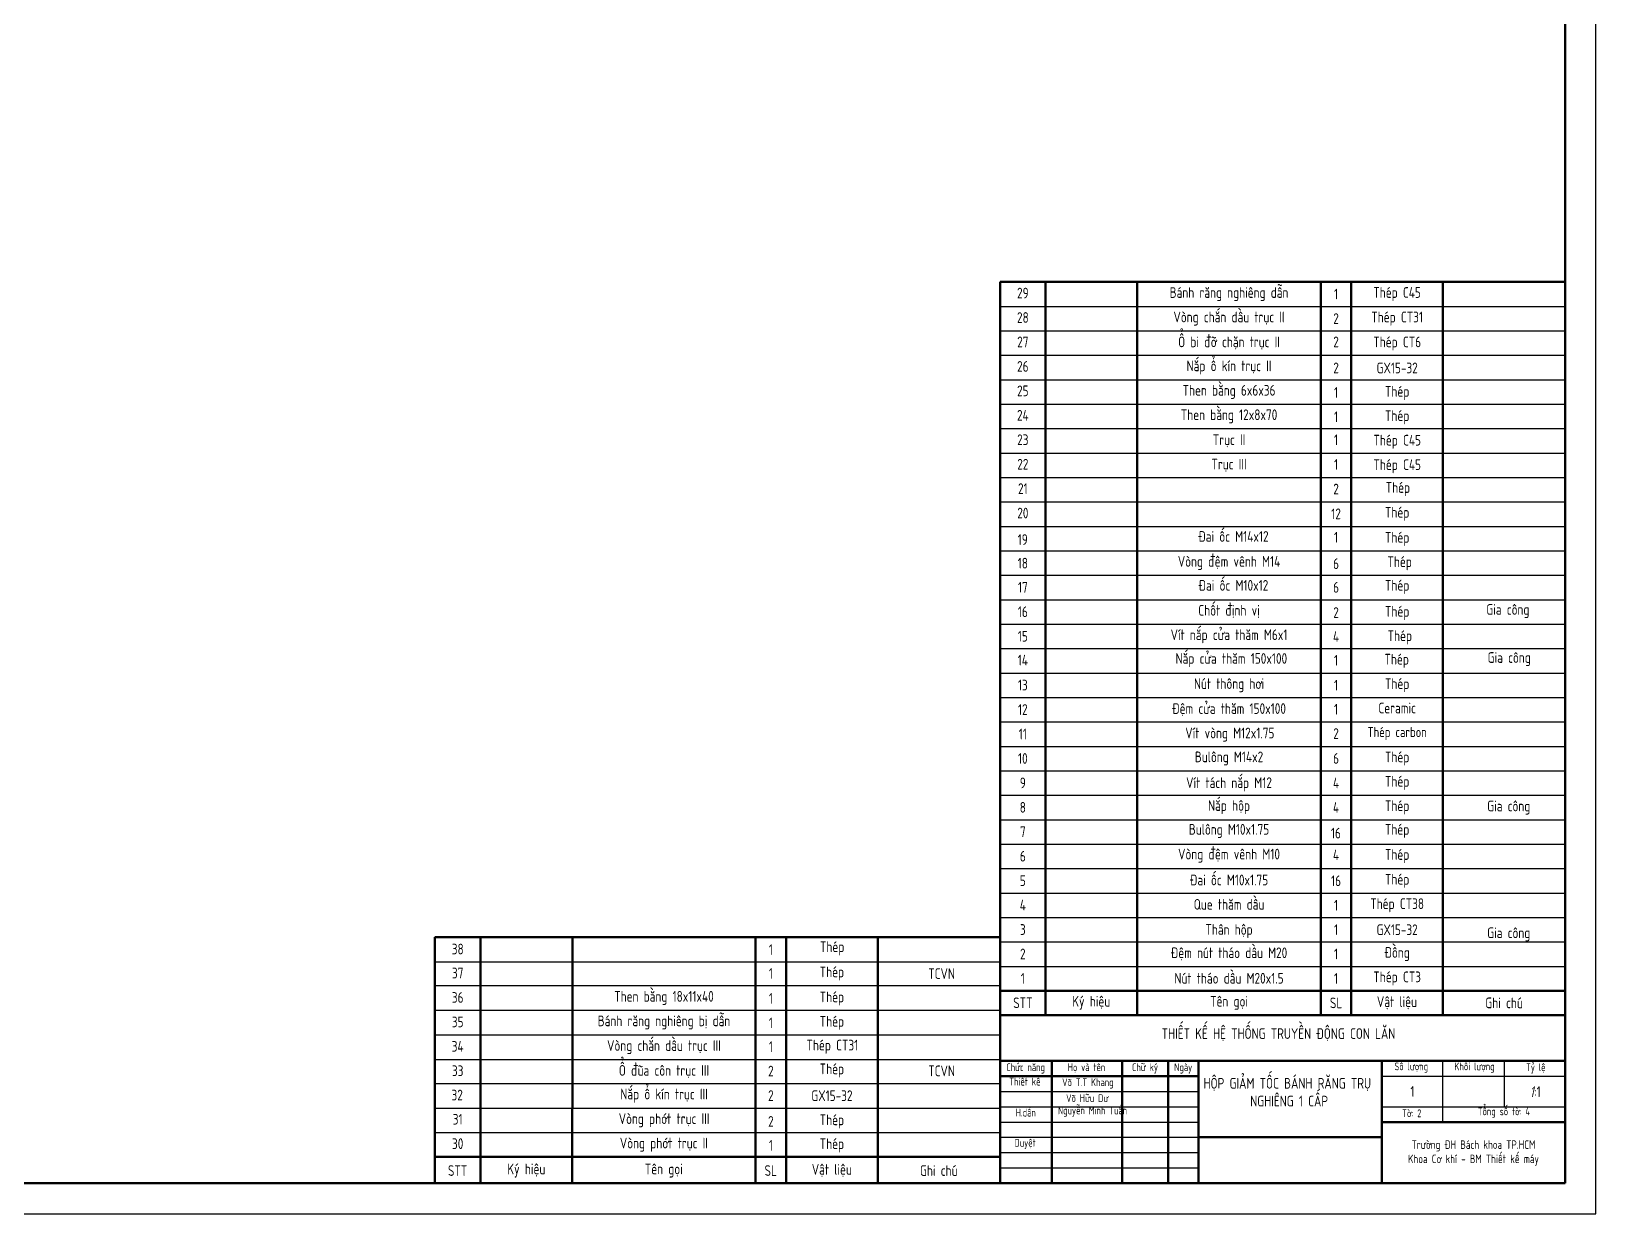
# Model space of a CAD drawing. Header units: millimetres. Extents: x -11122 to -2883, y -3177 to -1688.
# Drawn here: x -9056 to -8544, y -3177 to -2790 of the extents above; entities that cross this region are included whole.
import ezdxf

# ---------------------------------------------------------------- set-up
doc = ezdxf.new("R2010")
doc.units = ezdxf.units.MM
doc.header["$LTSCALE"] = 0.5
for name, color, linetype, lineweight in [('A.Net Dam Co Ban', 7, 'Continuous', 50), ('AM_0', 7, 'Continuous', 50), ('AM_4', 3, 'Continuous', 25), ('duong_dam', 7, 'Continuous', 50), ('duong_manh', 3, 'Continuous', 25)]:
    doc.layers.add(name, color=color, linetype=linetype, lineweight=lineweight)
doc.styles.get("Standard").update_dxf_attribs({"font": 'tcvn+7284-2003i.ttf', "width": 0.8, "height": 3.5})
doc.styles.add('TCVN', font='tcvn+7284-2003i.ttf', dxfattribs={"width": 0.8, "height": 3.5})

msp = doc.modelspace()

# ---------------------------------------------------------------- linework, layer by layer
at = {"layer": 'A.Net Dam Co Ban', "lineweight": 50}
for p, q in [((-8738.6, -3111.64), (-8738.6, -2871.64)), ((-8738.6, -3166.47), (-8738.6, -3111.64)), ((-8923.6, -3158.01), (-8923.6, -3142.01))]:
    msp.add_line(p, q, dxfattribs=at)
at = {"layer": 'AM_0'}
for p, q in [((-8553.6, -3166.59), (-8553.6, -2345.59)), ((-8553.6, -3146.59), (-8553.6, -3166.59)), ((-9712.6, -3166.59), (-8553.6, -3166.59)), ((-8673.6, -3166.59), (-8553.6, -3166.59)), ((-8553.6, -3166.59), (-8613.6, -3166.47))]:
    msp.add_line(p, q, dxfattribs=at)
at = {"layer": 'AM_4'}
for p, q in [((-8543.6, -3176.59), (-8543.6, -2335.59)), ((-9732.6, -3176.59), (-8543.6, -3176.59))]:
    msp.add_line(p, q, dxfattribs=at)
at = {"layer": 'AM_4', "lineweight": 25}
for p, q in [((-8738.6, -2879.64), (-8553.6, -2879.64)), ((-8738.6, -2887.64), (-8553.6, -2887.64)), ((-8738.6, -2895.64), (-8553.6, -2895.64)), ((-8738.6, -2903.64), (-8553.6, -2903.64)), ((-8738.6, -2911.64), (-8553.6, -2911.64)), ((-8738.6, -2919.64), (-8553.6, -2919.64)), ((-8738.6, -2927.64), (-8553.6, -2927.64)), ((-8738.6, -2935.64), (-8553.6, -2935.64)), ((-8738.6, -2943.64), (-8553.6, -2943.64)), ((-8738.6, -2951.64), (-8553.6, -2951.64)), ((-8738.6, -2959.64), (-8553.6, -2959.64)), ((-8738.6, -2967.64), (-8553.6, -2967.64)), ((-8738.6, -2975.64), (-8553.6, -2975.64)), ((-8738.6, -2983.64), (-8553.6, -2983.64)), ((-8738.6, -2991.64), (-8553.6, -2991.64)), ((-8738.6, -2999.64), (-8553.6, -2999.64)), ((-8738.6, -3007.64), (-8553.6, -3007.64)), ((-8738.6, -3015.64), (-8553.6, -3015.64)), ((-8738.6, -3023.64), (-8553.6, -3023.64)), ((-8738.6, -3031.64), (-8553.6, -3031.64)), ((-8738.6, -3039.64), (-8553.6, -3039.64)), ((-8738.6, -3047.64), (-8553.6, -3047.64)), ((-8738.6, -3055.64), (-8553.6, -3055.64)), ((-8738.6, -3063.64), (-8553.6, -3063.64)), ((-8738.6, -3071.64), (-8553.6, -3071.64)), ((-8738.6, -3079.64), (-8553.6, -3079.64)), ((-8738.6, -3087.64), (-8553.6, -3087.64)), ((-8923.59, -3094.16), (-8738.59, -3094.16)), ((-8738.6, -3095.64), (-8553.6, -3095.64)), ((-8923.6, -3101.96), (-8738.6, -3101.96)), ((-8923.6, -3110.01), (-8738.6, -3110.01)), ((-8923.6, -3118.01), (-8738.6, -3118.01)), ((-8923.6, -3126.16), (-8738.6, -3126.16)), ((-8923.6, -3133.96), (-8738.6, -3133.96)), ((-8923.6, -3142.01), (-8738.6, -3142.01)), ((-8923.6, -3150.01), (-8738.6, -3150.01))]:
    msp.add_line(p, q, dxfattribs=at)
at = {"layer": 'duong_dam', "lineweight": 50}
for p, q in [((-8738.6, -2871.64), (-8553.6, -2871.64)), ((-8723.66, -2871.64), (-8723.66, -3111.64)), ((-8693.66, -2871.64), (-8693.66, -3111.64)), ((-8633.6, -2871.64), (-8633.6, -3111.64)), ((-8623.6, -2871.64), (-8623.6, -3111.64)), ((-8593.6, -3111.64), (-8593.6, -2871.64)), ((-8923.59, -3086.11), (-8738.59, -3086.11)), ((-8908.63, -3142.01), (-8908.63, -3086.11)), ((-8878.6, -3142.01), (-8878.6, -3086.11)), ((-8818.6, -3142.01), (-8818.6, -3086.11)), ((-8808.6, -3142.01), (-8808.6, -3086.11)), ((-8778.65, -3142.01), (-8778.65, -3086.11)), ((-8923.56, -3142.01), (-8923.59, -3094.16)), ((-8738.6, -3103.64), (-8723.66, -3103.64)), ((-8738.6, -3111.64), (-8553.6, -3111.64)), ((-8908.66, -3142.01), (-8908.66, -3158.01)), ((-8878.66, -3142.01), (-8878.66, -3158.01)), ((-8818.6, -3142.01), (-8818.6, -3158.01)), ((-8808.6, -3142.01), (-8808.6, -3158.01)), ((-8778.65, -3158.01), (-8778.65, -3142.01)), ((-8923.6, -3166.47), (-8923.6, -3158.01)), ((-8908.66, -3166.47), (-8908.66, -3158.01)), ((-8878.65, -3166.47), (-8878.65, -3158.01)), ((-8818.6, -3166.47), (-8818.6, -3158.01)), ((-8808.6, -3166.47), (-8808.6, -3158.01)), ((-8778.65, -3166.47), (-8778.65, -3158.01))]:
    msp.add_line(p, q, dxfattribs=at)
at = {"layer": 'duong_dam'}
for p, q in [((-8923.59, -3094.16), (-8923.59, -3086.11)), ((-8723.66, -3103.64), (-8693.66, -3103.64)), ((-8693.66, -3103.64), (-8633.6, -3103.64)), ((-8633.6, -3103.64), (-8623.6, -3103.64)), ((-8623.6, -3103.64), (-8593.6, -3103.64)), ((-8593.6, -3103.64), (-8553.6, -3103.64)), ((-8738.6, -3166.47), (-8738.6, -3111.64)), ((-8738.6, -3126.59), (-8553.6, -3126.59)), ((-8721.6, -3166.47), (-8721.6, -3126.59)), ((-8698.6, -3166.47), (-8698.6, -3126.59)), ((-8683.6, -3166.47), (-8683.6, -3126.59)), ((-8673.6, -3166.47), (-8673.6, -3126.59)), ((-8613.6, -3166.47), (-8613.6, -3126.59)), ((-8738.6, -3131.59), (-8673.6, -3131.59)), ((-8613.6, -3146.59), (-8553.6, -3146.59)), ((-8673.6, -3151.59), (-8613.6, -3151.59)), ((-8923.6, -3158.01), (-8908.66, -3158.01)), ((-8908.66, -3158.01), (-8878.65, -3158.01)), ((-8878.65, -3158.01), (-8818.6, -3158.01)), ((-8818.6, -3158.01), (-8808.6, -3158.01)), ((-8808.6, -3158.01), (-8778.65, -3158.01)), ((-8778.65, -3158.01), (-8738.6, -3158.01))]:
    msp.add_line(p, q, dxfattribs=at)
at = {"layer": 'duong_manh'}
for p, q in [((-8593.6, -3146.59), (-8593.6, -3126.59)), ((-8573.6, -3126.59), (-8573.6, -3141.59)), ((-8613.6, -3131.59), (-8553.6, -3131.59)), ((-8613.6, -3141.59), (-8553.6, -3141.59))]:
    msp.add_line(p, q, dxfattribs=at)
at = {"layer": 'duong_manh', "lineweight": 25}
for p, q in [((-8738.6, -3136.59), (-8673.6, -3136.59)), ((-8738.6, -3141.59), (-8673.6, -3141.59)), ((-8738.6, -3146.59), (-8673.6, -3146.59)), ((-8738.6, -3151.59), (-8673.6, -3151.59)), ((-8738.6, -3156.59), (-8673.6, -3156.59)), ((-8738.6, -3161.59), (-8673.6, -3161.59))]:
    msp.add_line(p, q, dxfattribs=at)

# ---------------------------------------------------------------- texts
at = {"layer": 'A.Net Dam Co Ban', "lineweight": 50, "attachment_point": 5, "style": 'TCVN'}
for s, width, gutter_width, heights, insert, char_height in [('29', 14.9447, 15, [0], (-8731.13, -2875.29), 3.5), ('1', 10, 15, [0], (-8628.6, -2875.61), 3.5), ('Thép C45', 30, 15, [0], (-8608.62, -2875.63), 3.5), ('28', 14.9447, 15, [0], (-8731.13, -2883.29), 3.5), ('2', 10, 15, [0], (-8628.6, -2883.65), 3.5), ('Thép CT31', 30, 15, [0], (-8608.6, -2883.66), 3.5), ('27', 14.9447, 15, [0], (-8731.13, -2891.29), 3.5), ('2', 10, 15, [0], (-8628.6, -2891.26), 3.5), ('Thép CT6', 30, 15, [0], (-8608.59, -2891.8), 3.5), ('26', 14.9447, 15, [0], (-8731.13, -2899.29), 3.5), ('2', 10, 15, [0], (-8628.59, -2899.78), 3.5), ('GX15-32', 30, 15, [0], (-8608.59, -2899.8), 3.5), ('25', 14.9447, 15, [0], (-8731.13, -2907.29), 3.5), ('1', 10, 15, [0], (-8628.6, -2907.81), 3.5), ('Thép', 30, 15, [0], (-8608.6, -2908.01), 3.5), ('24', 14.9447, 15, [0], (-8731.13, -2915.29), 3.5), ('Thép', 30, 15, [0], (-8608.6, -2915.94), 3.5), ('1', 10, 15, [0], (-8628.6, -2915.78), 3.5), ('23', 14.9447, 15, [0], (-8731.13, -2923.29), 3.5), ('1', 10, 15, [0], (-8628.6, -2923.32), 3.5), ('Thép C45', 30, 15, [0], (-8608.58, -2923.97), 3.5), ('22', 14.9447, 15, [0], (-8731.13, -2931.29), 3.5), ('1', 10, 15, [0], (-8628.58, -2931.38), 3.5), ('Thép C45', 30, 15, [0], (-8608.58, -2931.97), 3.5), ('21', 14.9447, 15, [0], (-8731.13, -2939.29), 3.5), ('2', 10, 15, [0], (-8628.6, -2939.43), 3.5), ('2', 10, 15, [0], (-8628.6, -2939.46), 3.5), ('Thép', 30, 15, [0], (-8608.35, -2939.45), 3.5), ('20', 14.9447, 15, [0], (-8731.13, -2947.29), 3.5), ('12', 10, 15, [0], (-8628.6, -2947.54), 3.5), ('Thép', 30, 15, [0], (-8608.6, -2947.56), 3.5), ('Đai ốc M14x12', 60.0553, 15, [0], (-8662.2, -2954.95), 3.5), ('1', 10, 15, [0], (-8628.6, -2955.21), 3.5), ('Thép', 30, 15, [0], (-8608.6, -2955.77), 3.5), ('18', 14.9447, 15, [0], (-8731.13, -2963.69), 3.5), ('6', 10, 15, [0], (-8628.6, -2963.85), 3.5), ('Thép', 30, 15, [0], (-8607.77, -2963.73), 3.5), ('17', 14.9447, 15, [0], (-8731.13, -2971.59), 3.5), ('Đai ốc M10x12', 60.0553, 15, [0], (-8662.2, -2970.95), 3.5), ('6', 10, 15, [0], (-8628.6, -2971.59), 3.5), ('Thép', 30, 15, [0], (-8608.6, -2971.46), 3.5), ('16', 14.9447, 15, [0], (-8731.13, -2979.59), 3.5), ('Chốt định vị', 60.0553, 15, [0], (-8663.63, -2979.48), 3.5), ('2', 10, 15, [0], (-8628.6, -2979.83), 3.5), ('Thép', 30, 15, [0], (-8608.59, -2979.99), 3.5), ('Gia công', 60.0553, 15, [0], (-8572.36, -2979.37), 3.5), ('15', 14.9447, 15, [0], (-8731.13, -2987.59), 3.5), ('4', 10, 15, [1.27], (-8628.6, -2987.69), 3.5), ('Thép', 30, 15, [0], (-8607.72, -2987.98), 3.5), ('14', 14.9447, 15, [0], (-8731.13, -2995.43), 3.5), ('Nắp cửa thăm 150x100', 60.0553, 15, [0], (-8662.87, -2995.41), 3.5), ('1', 10, 15, [0], (-8628.6, -2995.48), 3.5), ('Thép', 30, 15, [0], (-8608.74, -2995.65), 3.5), ('Gia công', 60.0553, 15, [0], (-8571.92, -2995.1), 3.5), ('13', 14.9447, 15, [0], (-8731.13, -3003.59), 3.5), ('1', 10, 15, [0], (-8628.6, -3003.62), 3.5), ('Thép', 30, 15, [0], (-8608.6, -3003.64), 3.5), ('12', 14.9447, 15, [0], (-8731.13, -3011.59), 3.5), ('1', 10, 15, [0], (-8628.6, -3011.49), 3.5), ('Ceramic', 30, 15, [0], (-8608.6, -3011.08), 3.5), ('11', 14.9447, 15, [0], (-8731.13, -3019.59), 3.5), ('Vít vòng M12x1.75', 60.0553, 15, [0], (-8663.36, -3019.8), 3.5), ('2', 10, 15, [0], (-8628.6, -3019.45), 3.5), ('Thép carbon', 30, 15, [0], (-8608.6, -3019.47), 3.3), ('10', 14.9447, 15, [0], (-8731.13, -3027.59), 3.5), ('Bulông M14x2', 60.0553, 15, [0], (-8663.63, -3027.6), 3.5), ('6', 10, 15, [0], (-8628.6, -3027.6), 3.5), ('Thép', 30, 15, [0], (-8608.6, -3027.62), 3.5), ('9', 14.9447, 15, [0], (-8731.13, -3035.59), 3.5), ('Vít tách nắp M12', 60.0553, 15, [0], (-8663.64, -3036.07), 3.5), ('4', 10, 15, [0], (-8628.6, -3035.6), 3.5), ('Thép', 30, 15, [0], (-8608.6, -3035.62), 3.5), ('8', 14.9447, 15, [0], (-8731.13, -3043.59), 3.5), ('Nắp hộp', 60.0553, 15, [0], (-8663.63, -3043.54), 3.5), ('4', 10, 15, [0], (-8628.6, -3043.6), 3.5), ('Thép', 30, 15, [0], (-8608.6, -3043.62), 3.5), ('Gia công', 60.0553, 15, [0], (-8572.07, -3043.68), 3.5), ('7', 14.9447, 15, [0], (-8731.13, -3051.59), 3.5), ('Bulông M10x1.75', 60.0553, 15, [0], (-8663.63, -3051.33), 3.5), ('16', 10, 15, [0], (-8628.64, -3052.04), 3.5), ('Thép', 30, 15, [0], (-8608.61, -3051.33), 3.5), ('Vòng đệm vênh M10', 60.0553, 15, [0], (-8663.63, -3059.43), 3.5), ('Thép', 30, 15, [0], (-8608.6, -3059.56), 3.5), ('6', 14.9447, 15, [0], (-8731.13, -3059.59), 3.5), ('4', 10, 15, [0], (-8628.61, -3059.16), 3.5), ('5', 14.9447, 15, [0], (-8731.13, -3067.59), 3.5), ('Đai ốc M10x1.75', 60.0553, 15, [0], (-8663.63, -3067.37), 3.5), ('16', 10, 15, [0], (-8628.6, -3067.64), 3.5), ('Thép', 30, 15, [0], (-8608.6, -3067.66), 3.5), ('Que thăm dầu', 60.0553, 15, [0], (-8663.63, -3075.34), 3.5), ('4', 14.9447, 15, [0], (-8731.13, -3075.59), 3.5), ('1', 10, 15, [0], (-8628.6, -3075.64), 3.5), ('Thép CT38', 30, 15, [0], (-8608.6, -3075.66), 3.5), ('3', 14.9447, 15, [0], (-8731.13, -3083.59), 3.5), ('Thân hộp', 60.0553, 15, [0], (-8663.63, -3084.1), 3.5), ('1', 10, 15, [0], (-8628.6, -3083.64), 3.5), ('GX15-32', 30, 15, [0], (-8608.6, -3083.66), 3.5), ('Gia công', 60.0553, 15, [0], (-8572.07, -3085.19), 3.5), ('Thép', 30, 15, [0], (-8793.55, -3089.76), 3.5), ('1', 10, 15, [0], (-8813.6, -3090.16), 3.5), ('2', 14.9447, 15, [0], (-8731.13, -3091.59), 3.5), ('Đệm nút tháo dầu M20', 60.0553, 15, [0], (-8663.63, -3091.57), 3.5), ('1', 10, 15, [0], (-8628.6, -3091.59), 3.5), ('Đồng', 30, 15, [0], (-8608.6, -3091.61), 3.5), ('1', 10, 15, [0], (-8813.6, -3097.96), 3.5), ('Thép', 30, 15, [0], (-8793.63, -3097.98), 3.5), ('1', 14.9447, 15, [0], (-8731.13, -3099.59), 3.5), ('Nút tháo dầu M20x1.5', 60.0553, 15, [0], (-8663.63, -3099.54), 3.5), ('1', 10, 15, [0], (-8628.6, -3099.59), 3.5), ('Thép CT3', 30, 15, [0], (-8608.6, -3099.61), 3.5), ('1', 10, 15, [0], (-8813.6, -3106.14), 3.5), ('Thép', 30, 15, [0], (-8793.63, -3106.16), 3.5), ('STT', 14.9447, 17.5, [0], (-8731.13, -3107.57), 3.5), ('Ký hiệu', 29.8564, 17.5, [0], (-8708.73, -3107.59), 3.5), ('Tên gọi', 60.0553, 17.5, [0], (-8663.63, -3107.59), 3.5), ('SL', 10, 17.5, [0], (-8628.6, -3107.59), 3.5), ('Vật liệu', 29.8564, 17.5, [0], (-8608.67, -3107.59), 3.5), ('Ghi chú', 40, 17.5, [0], (-8573.6, -3107.59), 3.5), ('1', 10, 15, [0], (-8813.6, -3114.14), 3.5), ('Thép', 30, 15, [0], (-8793.63, -3114.16), 3.5), ('1', 10, 15, [0], (-8813.6, -3121.93), 3.5), ('Thép CT31', 30, 15, [0], (-8793.48, -3121.95), 3.5), ('2', 10, 15, [0], (-8813.6, -3129.9), 3.5), ('Thép', 30, 15, [0], (-8793.63, -3129.72), 3.5), ('32', 14.9447, 15, [0], (-8916.3, -3137.76), 3.5), ('2', 10, 15, [1.27], (-8813.6, -3137.95), 3.5), ('GX15-32', 30, 15, [0], (-8793.63, -3137.97), 3.5), ('31', 14.9447, 15, [0], (-8916.13, -3145.67), 3.5), ('Thép', 30, 15, [0], (-8793.63, -3146.4), 3.5), ('2', 10, 15, [0], (-8813.6, -3146.38), 3.5), ('30', 14.9447, 15, [0], (-8916.13, -3153.67), 3.5), ('1', 10, 15, [0], (-8813.6, -3154.2), 3.5), ('Thép', 30, 15, [0], (-8793.63, -3154.22), 3.5)]:
    msp.add_mtext_dynamic_manual_height_columns(s, width=width, gutter_width=gutter_width, heights=heights, dxfattribs=dict(at, insert=insert, char_height=char_height))
at = {"layer": 'A.Net Dam Co Ban', "lineweight": 50, "char_height": 3.5, "attachment_point": 5, "style": 'TCVN'}
for s, insert in [('19', (-8731.17, -2955.97)), ('38', (-8916.11, -3089.97)), ('37', (-8916.13, -3097.82)), ('36', (-8916.13, -3105.82)), ('35', (-8916.13, -3113.82)), ('34', (-8916.13, -3121.82)), ('33', (-8916.13, -3129.82))]:
    msp.add_mtext(s, dxfattribs=dict(at, insert=insert))
at = {"layer": 'A.Net Dam Co Ban', "lineweight": 50, "char_height": 3.5, "width": 30, "attachment_point": 5, "style": 'TCVN'}
for s, insert in [('STT', (-8916.16, -3162.47)), ('Ký hiệu', (-8893.66, -3162.47)), ('Tên gọi', (-8848.66, -3162.47)), ('SL', (-8813.66, -3162.47)), ('Vật liệu', (-8793.66, -3162.47)), ('Ghi chú', (-8758.66, -3162.47))]:
    msp.add_mtext(s, dxfattribs=dict(at, insert=insert))
at = {"layer": 'AM_0', "lineweight": 25, "style": 'TCVN'}
for s, width, insert, char_height, attachment_point in [('Bánh răng nghiêng dẫn', 60.0553, (-8663.63, -2875.64), 3.5, 5), ('Vòng chắn dầu trục II', 60.0553, (-8663.63, -2883.64), 3.5, 5), ('Ổ bi đỡ chặn trục II', 60.0553, (-8663.63, -2891.64), 3.5, 5), ('Nắp ổ kín trục II', 60.0553, (-8663.63, -2899.64), 3.5, 5), ('Then bằng 6x6x36', 60.0553, (-8663.63, -2907.64), 3.5, 5), ('Then bằng 12x8x70', 60.0553, (-8663.63, -2915.64), 3.5, 5), ('Trục II', 60.0553, (-8663.63, -2923.64), 3.5, 5), ('Trục III', 60.0553, (-8663.63, -2931.64), 3.5, 5), ('Vòng đệm vênh M14', 60.0553, (-8663.63, -2963.64), 3.5, 5), ('Vít nắp cửa thăm M6x1', 60.0553, (-8663.63, -2987.64), 3.5, 5), ('Nút thông hơi', 60.0553, (-8663.63, -3003.64), 3.5, 5), ('Đệm cửa thăm 150x100', 60.0553, (-8663.63, -3011.64), 3.5, 5), ('Then bằng 18x11x40', 60.0024, (-8848.6, -3105.99), 3.5, 5), ('Bánh răng nghiêng bị dẫn', 60.0021, (-8848.6, -3114.01), 3.5, 5), ('Vòng chắn dầu trục III', 60.0017, (-8848.6, -3122.09), 3.5, 5), ('Ổ đũa côn trục III', 60.0014, (-8848.6, -3130.06), 3.5, 5), ('Nắp ổ kín trục III', 60.0553, (-8848.57, -3137.96), 3.5, 5), ('Võ T.T Khang', 23, (-8718.26, -3132.3), 2.5493, 1), ('Võ Hữu Dư', 23, (-8716.97, -3137.51), 2.549, 1), ('Vòng phớt trục III', 60.0553, (-8848.57, -3146.01), 3.5, 5), ('Nguyễn Minh Tuấn', 23, (-8719.65, -3141.5), 2.5493, 1), ('Vòng phớt trục II', 60.0553, (-8848.63, -3154.01), 3.5, 5)]:
    msp.add_mtext_dynamic_manual_height_columns(s, width=width, gutter_width=12.75, heights=[0], dxfattribs=dict(at, insert=insert, char_height=char_height, attachment_point=attachment_point))
at = {"layer": 'AM_0', "lineweight": 50, "char_height": 3.5, "attachment_point": 5, "style": 'TCVN'}
for s, insert in [('\\pt31.5;TCVN', (-8757.73, -3098.01)), ('TCVN', (-8757.73, -3129.84))]:
    msp.add_mtext_dynamic_manual_height_columns(s, width=60.0553, gutter_width=15, heights=[0], dxfattribs=dict(at, insert=insert))
at = {"layer": 'duong_dam'}
for s, width, gutter_width, heights, insert, char_height, attachment_point in [('\\pi52.96151;THIẾT KẾ HỆ THỐNG TRUYỀN ĐỘNG CON LĂN', 184.9021, 17.5, [11.93], (-8738.66, -3115.89), 3.5, 1), ('\\pi2.30248;Chức năng', 17.291, 14.87, [0], (-8738.84, -3127.39), 2.5493, 1), ('\\pi2.28858;Họ và tên', 17.291, 14.87, [0], (-8718.73, -3127.39), 2.5493, 1), ('\\pi4.41065;Chữ ký', 17.291, 14.87, [0], (-8699.81, -3127.39), 2.5493, 1), ('\\pi5.63353;Ngày', 17.291, 14.87, [0], (-8687.22, -3127.39), 2.5493, 1), ('\\pi3.12675;Số lượng', 17.291, 14.87, [0], (-8612.59, -3127.1), 2.5493, 1), ('\\pi2.04292;Khối lượng', 17.291, 14.87, [0], (-8591.9, -3127.1), 2.5493, 1), ('\\pi5.54623;Tỷ lệ', 17.291, 14.87, [0], (-8571.95, -3127.39), 2.5493, 1), ('\\pi3.26116;Thiết kế', 17.291, 14.87, [0], (-8738.84, -3132.1), 2.5493, 1), ('\\pi1.55136;HỘP GIẢM TỐC BÁNH RĂNG TRỤ \\P\\pi16.84955;NGHIÊNG 1 CẤP', 60, 17.5, [0], (-8673.53, -3132.16), 3.5, 1), ('\\pi5.35079;H.dẫn', 17.291, 14.87, [0], (-8738.84, -3142.23), 2.5493, 1), ('\\pi5.63275;Tờ: 2', 17.291, 14.87, [0], (-8612.59, -3142.45), 2.5493, 1), ('\\pi11.3938;Tổng số tờ: 4', 39.928, 14.87, [3.48], (-8593.6, -3141.83), 2.5493, 1), ('\\pi4.99235;Duyệt', 17.291, 14.87, [0], (-8738.84, -3152.1), 2.5493, 1), ('Trường ĐH Bách khoa TP.HCM\\PKhoa Cơ khí - BM Thiết kế máy', 78.3828, 17.5, [0], (-8583.6, -3156.74), 2.8, 5)]:
    msp.add_mtext_dynamic_manual_height_columns(s, width=width, gutter_width=gutter_width, heights=heights, dxfattribs=dict(at, insert=insert, char_height=char_height, attachment_point=attachment_point))
at = {"layer": 'duong_dam', "insert": (-8603.6, -3136.59), "char_height": 3.5, "attachment_point": 5, "style": 'TCVN'}
msp.add_mtext_dynamic_manual_height_columns('1', width=20, gutter_width=17.5, heights=[0], dxfattribs=at)
at = {"layer": 'duong_dam', "insert": (-8563.38, -3136.65), "char_height": 3.5, "width": 9.0382, "attachment_point": 5, "style": 'TCVN'}
msp.add_mtext('{\\fTCVN 7284|b0|i1|c163|p34;1}:1', dxfattribs=at)

doc.saveas('drawing.dxf')
